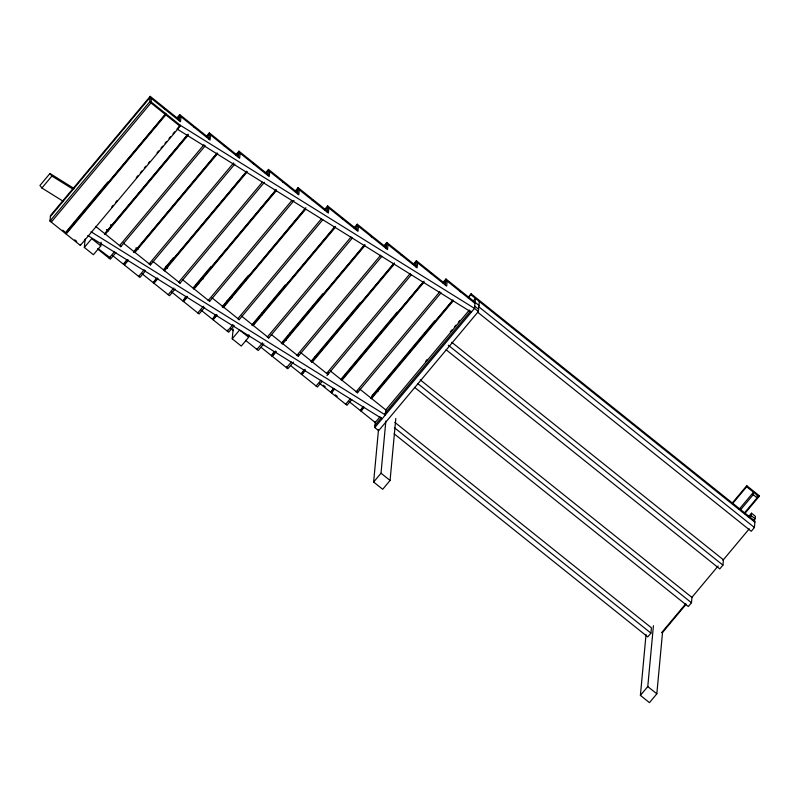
<?xml version="1.0" encoding="UTF-8"?>
<svg xmlns="http://www.w3.org/2000/svg" width="799" height="799" viewBox="0 0 799 799"><rect width="100%" height="100%" fill="white"/><g stroke="black" fill="none" stroke-linecap="round" stroke-linejoin="round"><path stroke-width="1.2" d="M165.293 113.288L165.193 114.347L65.488 233.518L49.967 221.053L50.487 215.52L150.192 96.359L164.414 107.755L164.324 108.814M51.356 221.053L51.266 222.122L150.971 102.931M65.488 233.518L65.588 232.449L107.865 181.922M66.137 234.027L66.237 232.968L165.942 113.808L165.842 114.866L66.137 234.027L80.369 245.423L180.075 126.262L180.175 125.203L151.061 101.892M80.369 245.423L80.469 244.364M101.123 242.257L100.784 245.902L93.403 254.721L84.344 247.47L85.133 239.041M110.642 226.986L110.861 224.529M112.379 255.39L123.765 264.509L123.865 263.44L127.061 259.625M145.518 270.781L139.935 277.453L124.414 265.018L124.514 263.96L127.7 260.144M49.967 221.053L149.673 101.892L150.192 96.359M150.961 102.961L151.381 98.457M150.671 262.831L150.482 264.849L123.316 243.096M164.964 109.333L165.063 108.274L179.296 119.67M141.962 273.648L153.348 282.766L155.835 278.841M175.101 289.038L169.518 295.72L153.987 283.285L154.087 282.227L157.283 278.412M179.196 120.729L179.765 114.627L193.997 126.022L193.897 127.081M180.964 116.724L180.494 121.768L150.092 97.428L50.387 216.589M167.091 268.604L167.321 266.147M170.367 263.6L170.596 261.143M194.547 127.6L194.636 126.532L208.869 137.927M171.535 291.915L182.921 301.033L185.408 297.108M204.674 307.305L199.091 313.977L183.57 301.543L183.67 300.484L186.856 296.669M208.769 138.996L209.338 132.884L223.57 144.279L223.47 145.338M195.495 287.57L195.715 285.123M210.537 134.981L210.067 140.025L179.665 115.685L177.268 118.542M198.651 283.795L198.881 281.348M203.276 278.891L203.505 276.444M224.12 145.857L224.219 144.799L238.452 156.195M201.108 310.172L212.494 319.29L214.991 315.365M234.247 325.563L228.664 332.244L213.143 319.81L213.243 318.751L216.429 314.936M223.78 307.775L224.01 305.318M238.352 157.253L238.921 151.151L253.143 162.547L253.043 163.605M240.109 153.248L239.64 158.292L209.238 133.942L206.851 136.809M227.056 302.761L227.286 300.314M227.475 330.137L227.375 331.205L232.958 324.534M231.68 297.867L231.91 295.42M248.888 334.781L248.659 337.248L241.278 346.077L232.229 338.816L233.138 329.028M253.692 164.125L253.792 163.056L268.025 174.452M267.925 175.52L268.494 169.408L282.726 180.804L282.626 181.862M269.682 171.505L269.223 176.549L238.821 152.21L236.424 155.066M257.048 348.404L256.948 349.463L262.531 342.791M261.712 315.455L261.932 313.008M283.275 182.382L283.365 181.323L297.598 192.719M261.213 347.455L271.65 355.815L271.75 354.756M293.403 362.087L287.82 368.758L272.299 356.334L274.786 352.409M297.498 193.777L298.067 187.675L312.299 199.071L312.199 200.13M299.265 189.772L298.796 194.816L268.394 170.467L265.997 173.333M286.342 340.434L286.571 337.987M286.621 366.661L286.531 367.73L291.315 362.007M289.618 335.43L289.847 332.983M298.546 354.147L298.367 356.164L271.201 334.411M312.848 200.649L312.948 199.58L327.181 210.976M290.786 365.722L301.223 374.072L303.72 370.157M322.187 381.303L317.393 387.026L301.872 374.591L304.359 370.676M327.081 212.045L327.64 205.932L341.872 217.328L341.772 218.387M314.367 359.18L314.596 356.734M328.838 208.03L328.369 213.073L297.967 188.734L295.58 191.59M328.129 372.404L327.94 374.421L300.774 352.669M342.421 218.906L342.521 217.847L356.753 229.243M319.42 383.22L330.806 392.339L333.293 388.414M351.76 399.57L346.976 405.283L331.445 392.858L333.942 388.933M356.654 230.302L357.223 224.199L371.455 235.585L371.355 236.654M358.411 226.297L357.952 231.34L327.55 206.991L325.153 209.857M357.702 390.671L357.513 392.689L330.347 370.936M372.004 237.173L372.094 236.105L386.326 247.5M348.993 401.488L360.379 410.596L362.866 406.681M380.044 416.788L375.25 422.511L361.028 411.115L363.515 407.2M386.227 248.569L386.796 242.457L401.028 253.852L400.928 254.911M373.243 396.574L373.473 394.127M387.994 244.554L387.525 249.598L357.123 225.258L354.726 228.115M377.867 391.68L378.097 389.223M479.3 301.503L478.371 311.5L378.666 430.661L374.791 427.555L375.35 421.453M395.825 418.386L390.072 480.469L382.691 489.288L373.632 482.037L378.476 429.882M373.632 482.037L381.013 473.218L385.847 421.063M401.577 255.43L401.677 254.372L415.909 265.767M415.81 266.826L416.369 260.714L430.601 272.109L430.501 273.178M417.567 262.821L417.098 267.865L386.696 243.515L384.309 246.382M431.15 273.697L431.25 272.629L445.482 284.025M445.383 285.093L445.952 278.981L460.184 290.377L460.084 291.435M447.14 281.078L446.681 286.122L416.279 261.782L413.882 264.639M460.723 291.955L460.823 290.896L478.941 305.398M468.643 297.737L471.13 293.822L754.945 521.078L754.416 527.51L751.25 531.285L477.592 312.149M662.591 631.739L656.828 693.822L649.457 702.641L640.399 695.39L646.041 634.546M394.087 433.757L647.779 636.903L650.935 633.128L651.435 627.814L394.826 422.331M640.399 695.39L647.779 686.571L653.422 625.727M414.641 387.395L688.299 606.531L691.465 602.746L691.954 597.432L420.244 379.865M446.112 349.772L719.779 568.908L722.935 565.123L723.435 559.819L451.715 342.242M732.333 503.889L746.666 486.771L746.755 485.712L759.05 495.55L758.95 496.618L744.628 513.737M749.682 517.572L751.28 515.675L751.509 513.188L755.385 516.304L755.155 518.781L753.567 520.678M740.493 509.912L753.227 494.691L753.457 492.214L739.125 509.333M757.332 495.32L757.102 497.797L753.227 494.691M74.277 188.644L49.967 173.503L39.95 185.478L41.898 188.015L63.041 201.178M41.898 188.015L51.915 176.04L49.967 173.503M177.368 117.483L179.765 114.627M111.58 207.181L113.168 205.283M115.565 202.417L117.163 200.509M136.299 177.638L137.897 175.73M140.294 172.864L141.882 170.956M144.279 168.1L145.877 166.192M148.264 163.336L149.862 161.428M157.043 152.849L158.631 150.941M161.028 148.085L162.626 146.177M165.013 143.311L166.611 141.413M169.008 138.547L170.596 136.639M172.993 133.783L174.591 131.875M84.344 247.47L91.725 238.651L100.784 245.902M104.559 233.847L187.515 134.711M104.509 234.257L188.264 134.162M105.208 234.367L188.165 135.221M206.152 136.699L209.338 132.884M109.073 258.157L114.656 251.485M119.441 245.762L203.985 144.709M115.945 252.514L110.362 259.196L97.688 249.038M120.729 246.801L205.283 145.748M133.443 252.005L136.629 248.189M123.765 264.509L127.76 259.735M134.142 252.114L217.088 152.969M134.082 252.524L217.038 153.378M124.414 265.018L128.399 260.254M134.781 252.634L217.737 153.488M235.725 154.956L238.921 151.151M138.646 276.414L144.229 269.742M149.013 264.03L233.568 162.976M150.312 265.058L234.856 164.015M163.815 269.313L173.383 257.867M153.348 282.766L157.333 278.002M163.715 270.372L246.671 171.236M164.454 269.832L245.812 172.594M153.987 283.285L157.982 278.521M164.364 270.891L247.31 171.745M265.298 173.223L268.494 169.408M168.219 294.681L173.802 288.01M178.586 282.287L262.342 182.192M179.885 283.325L264.429 182.272M193.388 287.57L210.936 266.596M182.921 301.033L186.906 296.259M193.288 288.639L276.244 189.493M194.037 288.089L275.395 190.851M183.57 301.543L187.555 296.779M193.937 289.158L276.094 190.961M294.881 191.48L298.067 187.675M197.802 312.938L203.385 306.267M208.169 300.544L291.915 200.449M209.458 301.583L294.012 200.539M222.162 306.786L248.489 275.325M212.494 319.29L216.489 314.526M222.861 306.896L305.817 207.75M222.811 307.305L304.968 209.118M213.143 319.81L217.128 315.046M223.51 307.415L305.667 209.228M324.454 209.747L327.64 205.932M237.742 318.811L321.498 218.716M239.041 319.85L322.786 219.755M232.229 338.816L239.61 329.997L248.659 337.248M251.745 325.053L285.243 285.013M252.444 325.163L334.601 226.966M252.394 325.573L335.34 226.427M253.093 325.672L335.24 227.485M354.027 228.005L357.223 224.199M267.315 337.068L351.071 236.973M263.83 343.83L258.247 350.501L245.563 340.354M268.614 338.107L352.369 238.012M272.549 353.797L274.137 351.89M281.318 343.31L322.796 293.742M271.65 355.815L275.635 351.051M282.017 343.42L364.174 245.233M281.967 343.83L364.923 244.684M272.299 356.334L276.284 351.57M282.666 343.94L364.823 245.752M383.61 246.272L386.796 242.457M296.898 355.335L380.644 255.241M298.187 356.374L381.942 256.269M310.891 361.577L360.349 302.471M301.223 374.072L305.218 369.308M311.59 361.687L393.747 263.49M311.54 362.097L394.496 262.951M301.872 374.591L305.058 370.776M312.239 362.197L394.396 264.01M413.183 264.529L416.369 260.714M316.104 385.987L320.888 380.274M326.471 373.592L410.227 273.498M326.971 375.59L411.515 274.536M341.273 378.886L397.103 312.149M330.806 392.339L333.992 388.524M341.173 379.944L423.33 281.757M341.912 379.405L424.069 281.208M331.445 392.858L334.641 389.043M341.822 380.464L423.969 282.277M442.756 282.796L445.952 278.981M443.455 282.906L445.852 280.04L474.956 303.35M345.677 404.254L350.461 398.531M356.044 391.86L439.8 291.765M357.343 392.898L441.098 292.794M371.645 396.194L434.656 320.878M360.379 410.596L363.565 406.791M370.746 398.212L452.903 300.015M371.495 397.662L452.853 300.424M361.028 411.115L364.214 407.3M371.395 398.721L453.552 300.534M467.944 297.637L471.13 293.822M473.028 301.253L475.415 298.397L474.496 308.394L374.791 427.555M425.607 361.398L427.195 359.49M450.326 331.845L451.924 329.937M454.321 327.071L455.909 325.163M458.306 322.307L459.904 320.399M385.627 410.117L469.373 310.022M374.991 425.348L381.373 417.677M384.569 413.902L470.711 310.911M732.433 502.831L746.755 485.712M744.368 513.018L759.05 495.55M748.323 516.993L751.509 513.188M661.622 632.618L685.552 604.024M662.321 632.728L686.251 604.124M691.834 597.452L718.151 565.992M722.945 560.279L749.262 528.818M471.33 312.169L177.008 128.979L180.175 125.203L474.496 308.394L478.371 311.5M51.915 176.04L73.059 189.203M106.397 229.523L108.514 230.841M136.02 247.94L138.137 249.258M165.643 266.357L167.76 267.675M91.016 231.76L385.328 414.951L385.797 409.917L359.9 389.173M87.85 235.545L382.172 418.736M98.097 248.629L109.992 257.618M746.666 486.771L758.95 496.618M751.28 515.675L755.155 518.781M471.03 294.881L754.905 522.196M478.811 306.816L754.416 527.51M474.696 306.147L478.581 309.293M149.673 101.892L165.193 114.347M165.842 114.866L180.075 126.262M448.299 345.218L722.935 565.123M417.797 383.61L691.465 602.746M394.326 427.645L650.935 633.128M241.618 316.144L268.784 337.897M323.305 385.198L325.203 386.716M335.34 394.836L337.238 396.354M212.045 297.887L239.211 319.64M182.472 279.62L209.638 301.373M152.889 261.363L180.055 283.116M230.691 328.439L233.538 330.716M95.68 226.387L120.909 246.591M647.779 686.571L656.828 693.822M381.013 473.218L390.072 480.469M62.741 230.172L64.639 231.69M74.776 239.81L76.674 241.328"/></g></svg>
